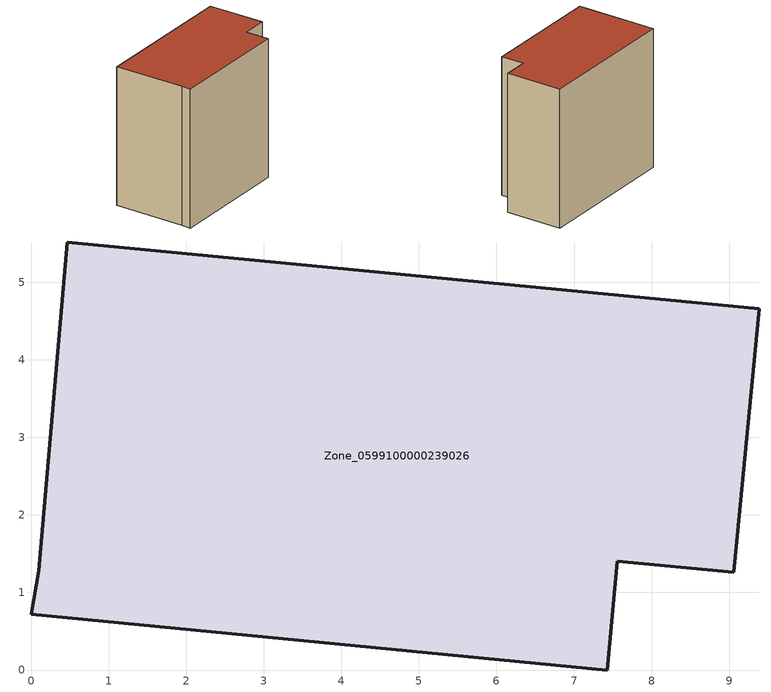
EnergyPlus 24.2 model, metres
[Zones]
Zone_0599100000239026
 floor ground (C_G): 0,0.72 0.1,1.28 0.47,5.52 9.39,4.66 9.06,1.26 7.56,1.4 7.43,0 z0
 wall outside (C_F): 7.56,1.4 9.06,1.26 9.39,4.66 0.47,5.52 0.1,1.28 0,0.72 7.43,0 7.56,1.4 z0:8.38
 roof outside (C_R): 0.1,1.28 0,0.72 7.43,0 7.56,1.4 9.06,1.26 9.39,4.66 0.47,5.52 z8.38
[BUILDING]
Pand.0599100000239026: North Axis=0; Terrain=City; Loads Convergence Tolerance Value=0.04; Temperature Convergence Tolerance Value=0.4; Solar Distribution=FullExterior; Maximum Number of Warmup Days=25; Minimum Number of Warmup Days=1
[Site:Location]
Rotterdam.The.Hague.AP_ZH_NLD Design_Conditions: Latitude=51.96; Longitude=4.45; Time Zone=1; Elevation=-4.5
[SITE:GROUNDTEMPERATURE:BUILDINGSURFACE]
18, 18, 18, 18, 18, 18, 18, 18, 18, 18, 18, 18
[MATERIAL] Thermal Absorptance=0.9; Solar Absorptance=0.7; Visible Absorptance=0.7
Name | Roughness | Thickness | Conductivity | Density | Specific Heat
G.TI.1946 | MediumSmooth | 0.15 | 1 | 540 | 1210
F.TI.1946 | Rough | 0.3 | 0.857143 | 1920 | 840
R.TI.1946 | MediumRough | 0.2 | 0.1 | 1500 | 1000
[CONSTRUCTION]
C_G: G.TI.1946
C_F: F.TI.1946
C_R: R.TI.1946
[ZONE]
Zone_0599100000239026: Type=1; Multiplier=1; Ceiling Height=Autocalculate; Volume=Autocalculate; Floor Area=autocalculate; Part of Total Floor Area=Yes
[ZONEINFILTRATION:DESIGNFLOWRATE]
Infil_Zone_0599100000239026: Zone or ZoneList or Space or SpaceList=Zone_0599100000239026; Schedule=AlwaysOn; Design Flow Rate Calculation Method=Flow/Area; Flow Rate per Floor Area=0.003; Constant Term Coefficient=1; Temperature Term Coefficient=0; Velocity Term Coefficient=0; Velocity Squared Term Coefficient=0
[HVACTEMPLATE:ZONE:IDEALLOADSAIRSYSTEM]
Zone_0599100000239026: Maximum Heating Supply Air Temperature=50; Minimum Cooling Supply Air Temperature=13; Maximum Heating Supply Air Humidity Ratio=0.0156; Minimum Cooling Supply Air Humidity Ratio=0.0077; Heating Limit=NoLimit; Cooling Limit=NoLimit; Dehumidification Control Type=ConstantSensibleHeatRatio; Cooling Sensible Heat Ratio=0.7; Dehumidification Setpoint=60; Humidification Control Type=None; Humidification Setpoint=30; Outdoor Air Method=None; Outdoor Air Flow Rate per Person=0.00944; Outdoor Air Flow Rate per Zone Floor Area=0; Outdoor Air Flow Rate per Zone=0; Demand Controlled Ventilation Type=None; Outdoor Air Economizer Type=NoEconomizer; Heat Recovery Type=None; Sensible Heat Recovery Effectiveness=0.7; Latent Heat Recovery Effectiveness=0.65
[ZONECONTROL:THERMOSTAT]
ThermostatControl_Zone_0599100000239026: Zone or ZoneList=Zone_0599100000239026; Control Type Schedule=DualSetpointControlType; Control 1=Thermostat_Zone_0599100000239026; Temperature Difference Between Cutout And Setpoint=0
[THERMOSTATSETPOINT:DUALSETPOINT]
Thermostat_Zone_0599100000239026: Heating Setpoint Temperature Schedule=HeatingSetpoint_Zone_0599100000239026; Cooling Setpoint Temperature Schedule=CoolingSetpoint_Zone_0599100000239026
[SCHEDULE:COMPACT]
HeatingSetpoint_Zone_0599100000239026: Through: 12/31, For: AllDays, Until: 24:00, 21
CoolingSetpoint_Zone_0599100000239026: Through: 12/31, For: AllDays, Until: 24:00, 24
DualSetpointControlType: Through: 12/31, For: AllDays, Until: 24:00, 4
AlwaysOn: Through: 12/31, For: AllDays, Until: 24:00, 1
